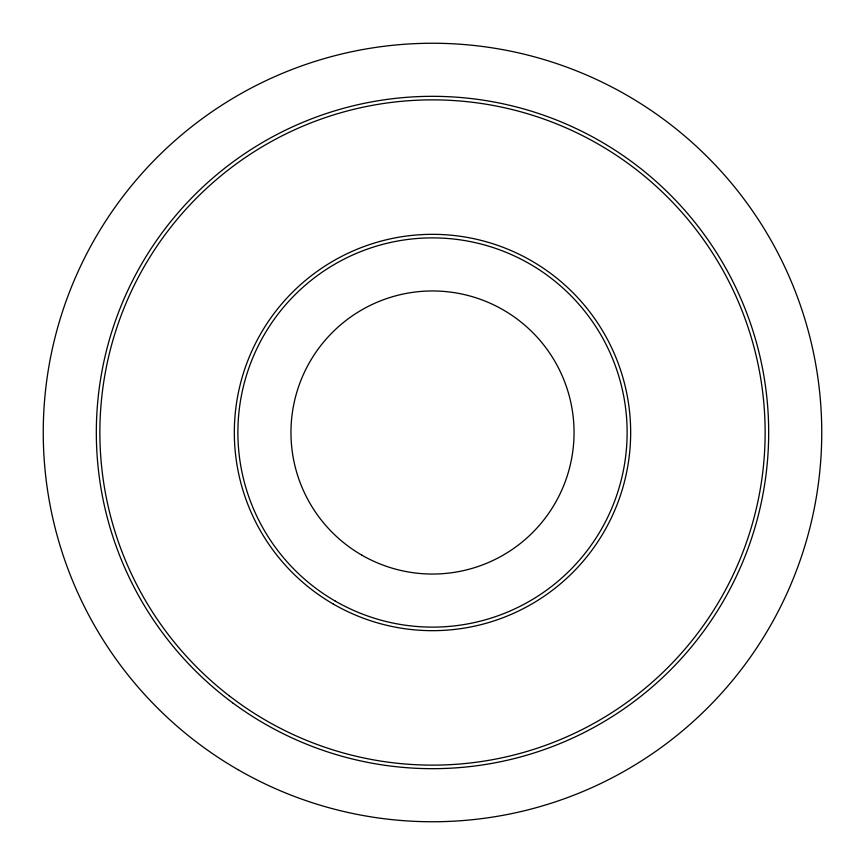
<?xml version="1.0" encoding="UTF-8"?>
<svg xmlns="http://www.w3.org/2000/svg" width="865" height="865" viewBox="0 0 865 865"><rect width="100%" height="100%" fill="white"/><g stroke="black" fill="none" stroke-linecap="round" stroke-linejoin="round"><path stroke-width="1.3" d="M237.875 769.601A389.25 389.25 0 0 0 821.75 432.5A389.25 389.25 0 0 0 237.875 95.399A389.25 389.25 0 0 0 237.875 769.601M232.653 702.823A336.171 336.171 0 0 0 766.531 470.409A336.171 336.171 0 0 0 298.317 124.268A336.171 336.171 0 0 0 232.653 702.823M361.732 555.081A141.546 141.546 0 0 0 574.046 432.5A141.546 141.546 0 0 0 361.732 309.919A141.546 141.546 0 0 0 361.732 555.081M335.188 601.045A194.625 194.625 0 0 0 627.125 432.5A194.625 194.625 0 0 0 335.188 263.955A194.625 194.625 0 0 0 335.188 601.045M333.414 604.116A198.161 198.161 0 0 0 630.661 432.5A198.161 198.161 0 0 0 333.414 260.884A198.161 198.161 0 0 0 333.414 604.116M229.128 695.72A332.636 332.636 0 0 0 762.141 477.015A332.636 332.636 0 0 0 306.232 124.765A332.636 332.636 0 0 0 229.128 695.72"/></g></svg>
